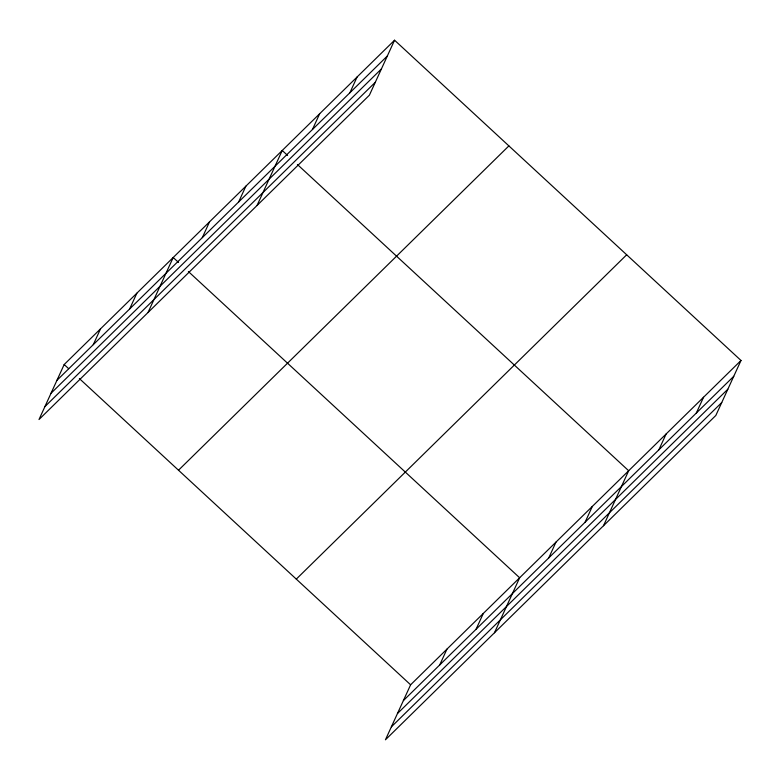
<?xml version="1.0" encoding="UTF-8"?>
<svg xmlns="http://www.w3.org/2000/svg" width="780" height="780" viewBox="0 0 780 780"><rect width="100%" height="100%" fill="white"/><g stroke="black" fill="none" stroke-linecap="round" stroke-linejoin="round"><path stroke-width="1.17" d="M394.563 40.209L64.174 364.533L39 419.523L369.389 95.199L394.563 40.209L741 360.477L715.825 415.467L385.437 739.791L410.611 684.801L741 360.477M93.278 344.662L100.522 328.858M129.626 308.987L136.861 293.183M148.024 312.497L173.199 257.507L178.561 262.46M202.303 237.637L209.547 221.832M238.651 201.961L245.885 186.147M257.059 205.462L282.233 150.472L287.586 155.434M312.439 129.529L319.673 113.724M349.879 92.771L357.113 76.966M439.715 664.94L446.959 649.126M476.063 629.265L483.298 613.45M494.462 632.765L519.646 577.775L188.389 271.537M548.75 557.914L555.984 542.1M585.088 522.239L592.322 506.425M603.496 525.74L628.67 470.749L297.414 164.512M658.876 449.806L666.11 433.992M696.316 413.049L703.56 397.235M56.94 380.338L387.319 56.014M51.022 393.266L381.401 68.942M44.918 406.594L375.307 82.27M178.503 470.223L508.882 145.899M296.293 579.111L626.672 254.787M403.377 700.615L733.765 376.291M397.459 713.544L727.837 389.22M391.355 726.862L721.744 402.538M64.174 364.533L68.64 368.657M79.365 378.563L410.611 684.801"/></g></svg>
